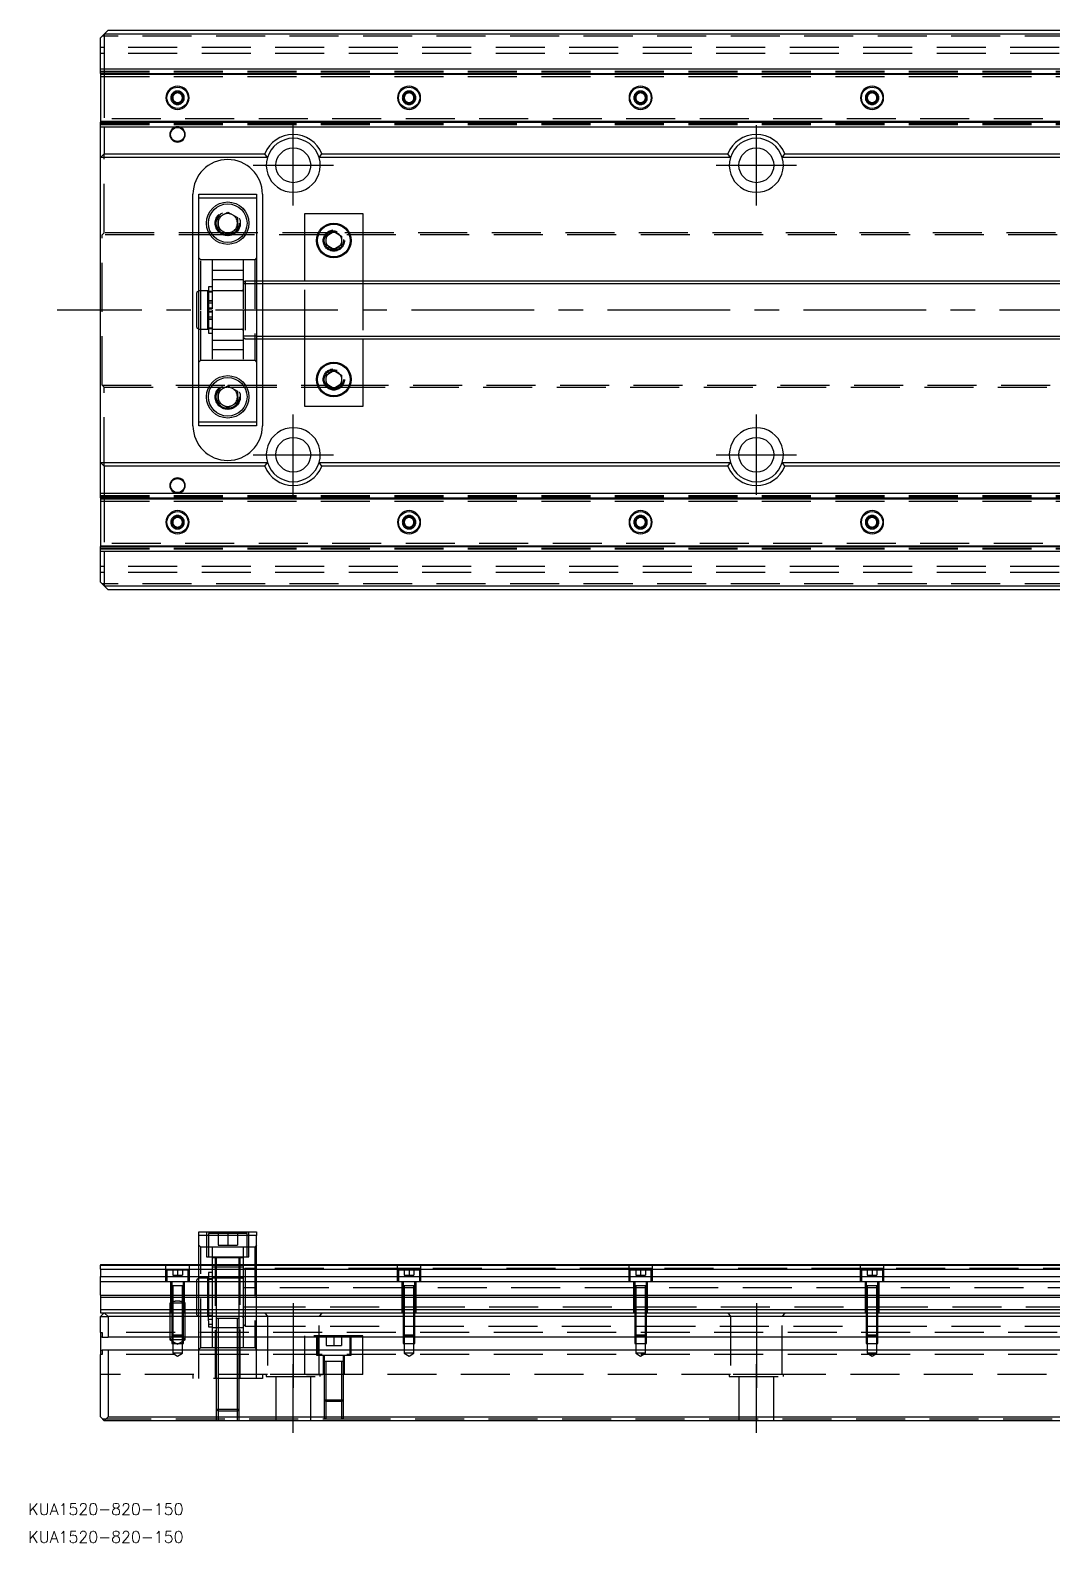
# Model space of a CAD drawing. Extents: x -18 to 1046, y -319 to 82.
# Drawn here: x -18.2 to 246.6, y -319.5 to 72.5 of the extents above; entities that cross this region are included whole.
import ezdxf

# ---------------------------------------------------------------- set-up
doc = ezdxf.new("R2010")
doc.units = 0
doc.linetypes.add('CENTER', pattern=[50.8, 31.75, -6.35, 6.35, -6.35])
doc.linetypes.add('DASHED', pattern=[19.05, 12.7, -6.35])
doc.layers.get('0').update_dxf_attribs({"linetype": 'CONTINUOUS'})
doc.layers.add('CENTER', color=1, linetype='CENTER')
doc.styles.get("Standard").update_dxf_attribs({"font": 'txt.shx', "height": 3, "bigfont": 'bigfont.shx'})

# ---------------------------------------------------------------- blocks, each defined once
blk = doc.blocks.new('*U2')
at = {"color": 7, "linetype": 'CONTINUOUS'}
blk.add_text('KUA1520-820-150', height=3, dxfattribs=at).set_placement((-18.69, -319.48))
blk = doc.blocks.new('*U3')
at = {"color": 7, "linetype": 'CONTINUOUS'}
blk.add_text('KUA1520-820-150', height=3, dxfattribs=at).set_placement((-18.69, -312.27))

msp = doc.modelspace()

# ---------------------------------------------------------------- linework, layer by layer
at = {"color": 7, "linetype": 'CONTINUOUS'}
for p, q in [((1, 71.5), (0, 70.5)), ((2, 72.5), (1, 71.5)), ((1, 71.5), (1, 62.5)), ((335, 71.5), (1, 71.5)), ((2, 72.5), (335, 72.5)), ((0, 62.5), (0, 70.5)), ((0, 61.32), (0, 62.5)), ((0, 62.5), (335, 62.5)), ((0, 61.32), (0, 61.1)), ((0, 61.32), (335, 61.32)), ((0, 61.1), (0, 48.9)), ((0, 61.1), (335, 61.1)), ((18.75, 55.72), (20, 56.44)), ((18.75, 54.28), (18.75, 55.72)), ((20, 56.44), (21.25, 55.72)), ((21.25, 55.72), (21.25, 54.28)), ((78.75, 55.72), (80, 56.44)), ((78.75, 54.28), (78.75, 55.72)), ((80, 56.44), (81.25, 55.72)), ((81.25, 55.72), (81.25, 54.28)), ((138.75, 55.72), (140, 56.44)), ((138.75, 54.28), (138.75, 55.72)), ((140, 56.44), (141.25, 55.72)), ((141.25, 55.72), (141.25, 54.28)), ((198.75, 55.72), (200, 56.44)), ((198.75, 54.28), (198.75, 55.72)), ((200, 56.44), (201.25, 55.72)), ((201.25, 55.72), (201.25, 54.28)), ((20, 53.56), (18.75, 54.28)), ((21.25, 54.28), (20, 53.56)), ((80, 53.56), (78.75, 54.28)), ((81.25, 54.28), (80, 53.56)), ((140, 53.56), (138.75, 54.28)), ((141.25, 54.28), (140, 53.56)), ((200, 53.56), (198.75, 54.28)), ((201.25, 54.28), (200, 53.56)), ((0, 48.9), (0, 48.68)), ((0, 48.9), (335, 48.9)), ((0, 47.5), (0, 48.68)), ((0, 48.68), (335, 48.68)), ((0, 39.5), (0, 47.5)), ((0, 47.5), (335, 47.5)), ((1, 47.5), (1, 40.5)), ((0, 39.5), (1, 40.5)), ((0, -39.5), (0, 39.5)), ((43.29, 39.5), (0, 39.5)), ((1, 40.5), (42.58, 40.5)), ((43.29, 39.5), (42.58, 40.5)), ((56.71, 39.5), (57.42, 40.5)), ((163.29, 39.5), (56.71, 39.5)), ((57.42, 40.5), (162.58, 40.5)), ((163.29, 39.5), (162.58, 40.5)), ((176.71, 39.5), (177.42, 40.5)), ((283.29, 39.5), (176.71, 39.5)), ((177.42, 40.5), (282.58, 40.5)), ((24, -30), (24, 30)), ((25.5, 29), (25.5, 30)), ((25.5, 30), (40.5, 30)), ((25.5, -29), (25.5, 29)), ((40.5, 29), (25.5, 29)), ((40.5, 30), (40.5, 29)), ((40.5, 29), (40.5, -29)), ((42, 30), (42, 7.5)), ((30.5, 23.94), (33, 25.39)), ((30.5, 21.06), (30.5, 23.94)), ((33, 25.39), (35.5, 23.94)), ((35.5, 23.94), (35.5, 21.06)), ((53, 25), (68, 25)), ((53, 7.5), (53, 25)), ((68, 25), (68, 7.5)), ((33, 19.61), (30.5, 21.06)), ((35.5, 21.06), (33, 19.61)), ((58.5, 19.15), (60.5, 20.31)), ((60.5, 20.31), (62.5, 19.15)), ((58.5, 16.85), (58.5, 19.15)), ((60.5, 15.69), (58.5, 16.85)), ((62.5, 16.85), (60.5, 15.69)), ((62.5, 19.15), (62.5, 16.85)), ((25.5, 5), (25, 4.5)), ((25, -4.5), (25, 4.5)), ((335, 7.5), (40.5, 7.5)), ((25, -4.5), (25.5, -5)), ((40.5, -7.5), (335, -7.5)), ((42, -7.5), (42, -30)), ((53, -25), (53, -7.5)), ((68, -7.5), (68, -25)), ((58.5, -16.85), (60.5, -15.69)), ((58.5, -19.15), (58.5, -16.85)), ((60.5, -20.31), (58.5, -19.15)), ((60.5, -15.69), (62.5, -16.85)), ((62.5, -19.15), (60.5, -20.31)), ((62.5, -16.85), (62.5, -19.15)), ((30.5, -21.06), (33, -19.61)), ((30.5, -23.94), (30.5, -21.06)), ((33, -19.61), (35.5, -21.06)), ((35.5, -21.06), (35.5, -23.94)), ((33, -25.39), (30.5, -23.94)), ((35.5, -23.94), (33, -25.39)), ((68, -25), (53, -25)), ((25.5, -30), (25.5, -29)), ((25.5, -29), (40.5, -29)), ((40.5, -30), (25.5, -30)), ((40.5, -29), (40.5, -30)), ((0, -47.5), (0, -39.5)), ((0, -39.5), (43.29, -39.5)), ((1, -40.5), (0, -39.5)), ((42.58, -40.5), (1, -40.5)), ((1, -40.5), (1, -47.5)), ((42.58, -40.5), (43.29, -39.5)), ((56.71, -39.5), (163.29, -39.5)), ((57.42, -40.5), (56.71, -39.5)), ((162.58, -40.5), (57.42, -40.5)), ((162.58, -40.5), (163.29, -39.5)), ((176.71, -39.5), (283.29, -39.5)), ((177.42, -40.5), (176.71, -39.5)), ((282.58, -40.5), (177.42, -40.5)), ((0, -48.68), (0, -47.5)), ((0, -47.5), (335, -47.5)), ((0, -48.68), (0, -48.9)), ((0, -48.68), (335, -48.68)), ((0, -48.9), (0, -61.1)), ((0, -48.9), (335, -48.9)), ((18.75, -54.28), (20, -53.56)), ((18.75, -55.72), (18.75, -54.28)), ((20, -53.56), (21.25, -54.28)), ((21.25, -54.28), (21.25, -55.72)), ((78.75, -54.28), (80, -53.56)), ((78.75, -55.72), (78.75, -54.28)), ((80, -53.56), (81.25, -54.28)), ((81.25, -54.28), (81.25, -55.72)), ((138.75, -54.28), (140, -53.56)), ((138.75, -55.72), (138.75, -54.28)), ((140, -53.56), (141.25, -54.28)), ((141.25, -54.28), (141.25, -55.72)), ((198.75, -54.28), (200, -53.56)), ((198.75, -55.72), (198.75, -54.28)), ((200, -53.56), (201.25, -54.28)), ((201.25, -54.28), (201.25, -55.72)), ((20, -56.44), (18.75, -55.72)), ((21.25, -55.72), (20, -56.44)), ((80, -56.44), (78.75, -55.72)), ((81.25, -55.72), (80, -56.44)), ((140, -56.44), (138.75, -55.72)), ((141.25, -55.72), (140, -56.44)), ((200, -56.44), (198.75, -55.72)), ((201.25, -55.72), (200, -56.44)), ((0, -61.1), (0, -61.32)), ((0, -61.1), (335, -61.1)), ((0, -62.5), (0, -61.32)), ((0, -61.32), (335, -61.32)), ((0, -70.5), (0, -62.5)), ((0, -62.5), (335, -62.5)), ((1, -62.5), (1, -71.5)), ((0, -70.5), (1, -71.5)), ((1, -71.5), (335, -71.5)), ((1, -71.5), (2, -72.5)), ((335, -72.5), (2, -72.5)), ((25.5, -238.87), (40.5, -238.87)), ((25.5, -239.87), (25.5, -238.87)), ((40.5, -238.87), (40.5, -239.87)), ((25.5, -247.37), (25.5, -239.87)), ((40.5, -239.87), (25.5, -239.87)), ((40.5, -247.37), (40.5, -239.87)), ((0, -247.37), (0, -247.5)), ((0, -247.37), (339.5, -247.37)), ((0, -248.58), (0, -247.5)), ((0, -247.5), (339.5, -247.5)), ((0, -248.58), (339.5, -248.58)), ((0, -248.58), (0, -250.45)), ((0, -251.8), (0, -250.45)), ((0, -250.45), (339.5, -250.45)), ((0, -255.28), (0, -251.8)), ((0, -251.8), (339.5, -251.8)), ((20, -252.87), (18.5, -252.87)), ((21.5, -252.87), (18.5, -252.87)), ((21.5, -252.87), (20, -252.87)), ((80, -252.87), (78.5, -252.87)), ((140, -252.87), (138.5, -252.87)), ((200, -252.87), (198.5, -252.87)), ((0, -255.28), (339.5, -255.28)), ((0, -255.28), (0, -255.87)), ((0, -255.87), (0, -259.07)), ((0, -255.87), (339.5, -255.87)), ((0, -259.07), (820, -259.07)), ((0, -259.07), (0, -259.87)), ((0, -260.87), (1, -259.87)), ((0, -259.87), (1, -259.87)), ((0, -265.02), (0, -260.87)), ((1, -259.87), (819, -259.87)), ((1, -259.87), (2, -260.87)), ((2, -260.87), (2, -266.17)), ((818, -260.87), (2, -260.87)), ((36, -261.37), (30, -261.37)), ((0, -265.02), (0, -266.17)), ((0, -265.02), (0.5, -265.02)), ((0, -266.17), (0, -269.57)), ((0.5, -266.17), (0, -266.17)), ((0.5, -265.02), (0.5, -266.17)), ((0.5, -266.17), (2, -266.17)), ((818, -266.17), (2, -266.17)), ((0, -269.57), (0, -270.72)), ((0, -269.57), (0.5, -269.57)), ((2, -269.57), (0.5, -269.57)), ((0.5, -269.57), (0.5, -270.72)), ((818, -269.57), (2, -269.57)), ((2, -269.57), (2, -286.87)), ((0.5, -270.72), (0, -270.72)), ((0, -286.87), (0, -270.72)), ((1, -287.87), (0, -286.87)), ((2, -286.87), (1, -287.87)), ((819, -287.87), (1, -287.87)), ((2, -286.87), (818, -286.87))]:
    msp.add_line(p, q, dxfattribs=at)
at = {"color": 3, "linetype": 'DASHED'}
for p, q in [((347.5, 71), (0.5, 71)), ((820, 68), (0, 68)), ((820, 66.5), (0, 66.5)), ((0, 61.91), (335, 61.91)), ((0, 61.7), (820, 61.7)), ((0, 61.26), (339.5, 61.26)), ((0, 60.5), (339.5, 60.5)), ((1, 62.5), (1, 47.5)), ((21.48, 55.26), (21.5, 55)), ((78.5, 55), (78.52, 55.22)), ((138.5, 55), (138.52, 55.22)), ((198.5, 55), (198.52, 55.22)), ((339.5, 49.5), (0, 49.5)), ((0, 48.74), (339.5, 48.74)), ((0, 48.3), (820, 48.3)), ((0, 48.09), (335, 48.09)), ((1, 20), (1, 40.5)), ((1, 20), (0.5, 19.5)), ((33, 20), (1, 20)), ((30, 22.5), (30.02, 22.85)), ((59.86, 20), (33, 20)), ((819, 20), (61.14, 20)), ((0.5, -19.5), (0.5, 19.5)), ((33, 19.5), (0.5, 19.5)), ((59.03, 19.5), (33, 19.5)), ((819.5, 19.5), (61.97, 19.5)), ((62.98, 18.29), (63, 18)), ((26, 13), (25.5, 13.5)), ((29, 13), (26, 13)), ((26, 0), (26, 13)), ((37, 13), (29, 13)), ((29, 13), (29, 0)), ((40, 13), (37, 13)), ((37, 13), (37, 0)), ((40.5, 13.5), (40, 13)), ((40, 13), (40, -13)), ((37, 10.2), (29, 10.2)), ((27.85, 5), (25.5, 5)), ((27.85, -5), (27.85, 5)), ((28, 4.8), (27.85, 4.8)), ((29, 6), (28, 6)), ((28, 6), (28, -6)), ((29, 4.8), (28, 4.8)), ((29, 4.65), (28, 4.65)), ((37, 7.8), (29, 7.8)), ((36.7, 5), (29, 5)), ((37, 5), (36.7, 5)), ((37.5, 7.5), (37, 7)), ((40.5, 6.75), (37, 6.75)), ((40.5, 7.5), (37.5, 7.5)), ((37.5, 7.5), (37.5, -7.5)), ((42, 7.5), (42, 2.5)), ((53, -7.5), (53, 7.5)), ((68, 7.5), (68, -7.5)), ((26, -13), (26, 0)), ((29, 2.4), (28, 2.4)), ((28, 2.34), (29, 2.34)), ((29, 1.8), (28, 1.8)), ((28, 0.6), (29, 0.6)), ((28, 0.3), (29, 0.3)), ((29, 0), (29, -13)), ((37, 0), (37, -13)), ((42, 2.5), (42, -2.5)), ((28, -0.3), (29, -0.3)), ((29, -0.6), (28, -0.6)), ((28, -1.8), (29, -1.8)), ((29, -2.34), (28, -2.34)), ((28, -2.4), (29, -2.4)), ((42, -2.5), (42, -7.5)), ((25.5, -5), (27.85, -5)), ((27.85, -4.8), (28, -4.8)), ((28, -4.65), (29, -4.65)), ((28, -4.8), (29, -4.8)), ((28, -6), (29, -6)), ((29, -5), (36.7, -5)), ((29, -7.8), (37, -7.8)), ((36.7, -5), (37, -5)), ((40.5, -6.75), (37, -6.75)), ((37, -7), (37.5, -7.5)), ((37.5, -7.5), (40.5, -7.5)), ((29, -10.2), (37, -10.2)), ((25.5, -13.5), (26, -13)), ((26, -13), (29, -13)), ((29, -13), (37, -13)), ((37, -13), (40, -13)), ((40, -13), (40.5, -13.5)), ((0.5, -19.5), (1, -20)), ((0.5, -19.5), (33, -19.5)), ((33, -19.5), (59.03, -19.5)), ((58, -18), (58.02, -17.7)), ((61.97, -19.5), (819.5, -19.5)), ((1, -40.5), (1, -20)), ((1, -20), (33, -20)), ((30, -22.5), (30.02, -22.15)), ((33, -20), (59.86, -20)), ((61.14, -20), (819, -20)), ((0, -48.09), (335, -48.09)), ((0, -48.3), (820, -48.3)), ((0, -48.74), (339.5, -48.74)), ((0, -49.5), (339.5, -49.5)), ((1, -47.5), (1, -62.5)), ((21.48, -54.74), (21.5, -55)), ((78.5, -55), (78.52, -54.75)), ((138.5, -55), (138.52, -54.75)), ((198.5, -55), (198.52, -54.75)), ((339.5, -60.5), (0, -60.5)), ((0, -61.26), (339.5, -61.26)), ((0, -61.7), (820, -61.7)), ((0, -61.91), (335, -61.91)), ((820, -66.5), (0, -66.5)), ((820, -68), (0, -68)), ((347.5, -71), (0.5, -71)), ((27.5, -238.87), (27.5, -245.37)), ((38.5, -245.37), (38.5, -238.87)), ((26, -242.87), (25.5, -242.37)), ((29, -242.87), (26, -242.87)), ((26, -268.87), (26, -242.87)), ((28, -239.37), (28, -245.37)), ((38, -239.37), (28, -239.37)), ((37, -242.87), (29, -242.87)), ((29, -242.87), (29, -245.37)), ((30.5, -239.37), (30.5, -242.37)), ((30.5, -242.37), (33, -242.37)), ((33, -239.37), (33, -242.37)), ((33, -242.37), (35.5, -242.37)), ((35.5, -239.37), (35.5, -242.37)), ((40, -242.87), (37, -242.87)), ((37, -242.87), (37, -245.37)), ((38, -245.37), (38, -239.37)), ((40.5, -242.37), (40, -242.87)), ((40, -242.87), (40, -268.87)), ((27.5, -245.37), (38.5, -245.37)), ((29, -245.37), (29, -247.37)), ((37, -245.67), (29, -245.67)), ((29.75, -245.37), (29.75, -276.87)), ((30, -245.37), (30, -247.37)), ((36, -247.37), (36, -245.37)), ((36.25, -276.87), (36.25, -245.37)), ((37, -245.37), (37, -247.37)), ((17, -251.87), (17, -247.37)), ((17.25, -248.87), (17.25, -251.87)), ((22.75, -248.87), (17.25, -248.87)), ((18.75, -248.87), (18.75, -250.17)), ((18.75, -250.17), (20, -250.17)), ((20, -248.87), (20, -250.17)), ((20, -250.17), (21.25, -250.17)), ((21.25, -248.87), (21.25, -250.17)), ((22.75, -251.87), (22.75, -248.87)), ((23, -247.37), (23, -251.87)), ((25.5, -259.87), (25.5, -247.37)), ((29, -249.42), (28, -249.42)), ((28, -249.42), (28, -259.87)), ((29, -247.37), (29, -259.87)), ((30, -248.07), (29, -248.07)), ((30, -247.37), (30, -259.87)), ((36, -248.07), (30, -248.07)), ((36, -259.87), (36, -247.37)), ((37, -248.07), (36, -248.07)), ((37, -247.37), (37, -259.87)), ((37.5, -248.37), (37, -248.87)), ((40.5, -248.37), (37.5, -248.37)), ((37.5, -248.37), (37.5, -259.87)), ((40.5, -259.87), (40.5, -247.37)), ((77, -248.37), (40.5, -248.37)), ((77, -251.87), (77, -247.37)), ((83, -248.37), (77, -248.37)), ((77.25, -248.87), (77.25, -251.87)), ((82.75, -248.87), (77.25, -248.87)), ((78.75, -248.87), (78.75, -250.17)), ((78.75, -250.17), (80, -250.17)), ((80, -248.87), (80, -250.17)), ((80, -250.17), (81.25, -250.17)), ((81.25, -248.87), (81.25, -250.17)), ((82.75, -251.87), (82.75, -248.87)), ((83, -247.37), (83, -251.87)), ((137, -248.37), (83, -248.37)), ((137, -251.87), (137, -247.37)), ((143, -248.37), (137, -248.37)), ((137.25, -248.87), (137.25, -251.87)), ((142.75, -248.87), (137.25, -248.87)), ((138.75, -248.87), (138.75, -250.17)), ((138.75, -250.17), (140, -250.17)), ((140, -248.87), (140, -250.17)), ((140, -250.17), (141.25, -250.17)), ((141.25, -248.87), (141.25, -250.17)), ((142.75, -251.87), (142.75, -248.87)), ((143, -247.37), (143, -251.87)), ((197, -248.37), (143, -248.37)), ((197, -251.87), (197, -247.37)), ((203, -248.37), (197, -248.37)), ((197.25, -248.87), (197.25, -251.87)), ((202.75, -248.87), (197.25, -248.87)), ((198.75, -248.87), (198.75, -250.17)), ((198.75, -250.17), (200, -250.17)), ((200, -248.87), (200, -250.17)), ((200, -250.17), (201.25, -250.17)), ((201.25, -248.87), (201.25, -250.17)), ((202.75, -251.87), (202.75, -248.87)), ((203, -247.37), (203, -251.87)), ((257, -248.37), (203, -248.37)), ((23, -251.87), (17, -251.87)), ((18.25, -259.87), (18.25, -251.87)), ((18.5, -251.87), (18.5, -252.87)), ((18.5, -252.86), (18.5, -252.87)), ((18.5, -252.87), (18.5, -252.87)), ((18.5, -252.87), (18.5, -259.87)), ((18.75, -252.87), (18.75, -259.87)), ((21.25, -259.87), (21.25, -252.87)), ((21.5, -252.87), (21.5, -251.87)), ((21.5, -252.87), (21.5, -252.86)), ((21.5, -252.87), (21.5, -252.87)), ((21.5, -259.87), (21.5, -252.87)), ((21.75, -251.87), (21.75, -259.87)), ((25.5, -250.87), (25, -251.37)), ((25, -259.87), (25, -251.37)), ((27.85, -250.87), (25.5, -250.87)), ((27.85, -259.87), (27.85, -250.87)), ((28, -251.07), (27.85, -251.07)), ((29, -251.07), (28, -251.07)), ((29, -251.22), (28, -251.22)), ((30, -250.87), (29, -250.87)), ((36, -250.87), (30, -250.87)), ((36.7, -250.87), (36, -250.87)), ((37, -250.87), (36.7, -250.87)), ((40.5, -253.37), (37, -253.37)), ((78.25, -253.37), (40.5, -253.37)), ((83, -251.87), (77, -251.87)), ((78.25, -259.87), (78.25, -251.87)), ((78.5, -253.37), (78.25, -253.37)), ((78.5, -251.87), (78.5, -252.87)), ((78.5, -252.86), (78.5, -252.87)), ((81.5, -252.87), (78.5, -252.87)), ((78.5, -252.87), (78.5, -259.87)), ((78.5, -252.87), (78.5, -252.87)), ((81.5, -252.87), (78.5, -252.87)), ((78.75, -253.37), (78.5, -253.37)), ((78.75, -252.87), (78.75, -259.87)), ((81.25, -253.37), (78.75, -253.37)), ((81.5, -252.87), (80, -252.87)), ((81.25, -259.87), (81.25, -252.87)), ((81.5, -253.37), (81.25, -253.37)), ((81.5, -252.87), (81.5, -251.87)), ((81.5, -252.87), (81.5, -252.86)), ((81.5, -259.87), (81.5, -252.87)), ((81.5, -252.87), (81.5, -252.87)), ((81.75, -253.37), (81.5, -253.37)), ((81.75, -251.87), (81.75, -259.87)), ((138.25, -253.37), (81.75, -253.37)), ((143, -251.87), (137, -251.87)), ((138.25, -259.87), (138.25, -251.87)), ((138.5, -253.37), (138.25, -253.37)), ((138.5, -251.87), (138.5, -252.87)), ((138.5, -252.86), (138.5, -252.87)), ((141.5, -252.87), (138.5, -252.87)), ((138.5, -252.87), (138.5, -252.87)), ((138.5, -252.87), (138.5, -259.87)), ((138.75, -253.37), (138.5, -253.37)), ((138.75, -252.87), (138.75, -259.87)), ((141.25, -253.37), (138.75, -253.37)), ((141.5, -252.87), (140, -252.87)), ((141.25, -259.87), (141.25, -252.87)), ((141.5, -253.37), (141.25, -253.37)), ((141.5, -252.87), (141.5, -251.87)), ((141.5, -252.87), (141.5, -252.86)), ((141.5, -252.87), (141.5, -252.87)), ((141.5, -259.87), (141.5, -252.87)), ((141.75, -253.37), (141.5, -253.37)), ((141.75, -251.87), (141.75, -259.87)), ((198.25, -253.37), (141.75, -253.37)), ((203, -251.87), (197, -251.87)), ((198.25, -259.87), (198.25, -251.87)), ((198.5, -253.37), (198.25, -253.37)), ((198.5, -251.87), (198.5, -252.87)), ((198.5, -252.86), (198.5, -252.87)), ((201.5, -252.87), (198.5, -252.87)), ((198.5, -252.87), (198.5, -252.87)), ((198.5, -252.87), (198.5, -259.87)), ((198.75, -253.37), (198.5, -253.37)), ((198.75, -252.87), (198.75, -259.87)), ((201.25, -253.37), (198.75, -253.37)), ((201.5, -252.87), (200, -252.87)), ((201.25, -259.87), (201.25, -252.87)), ((201.5, -253.37), (201.25, -253.37)), ((201.5, -252.87), (201.5, -251.87)), ((201.5, -252.87), (201.5, -252.86)), ((201.5, -252.87), (201.5, -252.87)), ((201.5, -259.87), (201.5, -252.87)), ((201.75, -253.37), (201.5, -253.37)), ((201.75, -251.87), (201.75, -259.87)), ((258.25, -253.37), (201.75, -253.37)), ((0, -255.87), (339.5, -255.87)), ((18, -257.37), (18, -259.87)), ((18.25, -257.37), (18, -257.37)), ((18.5, -257.37), (18.25, -257.37)), ((18.75, -257.37), (18.5, -257.37)), ((21.25, -257.37), (18.75, -257.37)), ((20.06, -256.87), (19.94, -256.87)), ((21.5, -257.37), (21.25, -257.37)), ((21.75, -257.37), (21.5, -257.37)), ((22, -257.37), (21.75, -257.37)), ((22, -259.87), (22, -257.37)), ((37, -258.37), (40.5, -258.37)), ((40.5, -258.37), (78.25, -258.37)), ((78.25, -258.37), (78.5, -258.37)), ((78.5, -258.37), (78.75, -258.37)), ((78.75, -258.37), (81.25, -258.37)), ((81.25, -258.37), (81.5, -258.37)), ((81.5, -258.37), (81.75, -258.37)), ((81.75, -258.37), (138.25, -258.37)), ((138.25, -258.37), (138.5, -258.37)), ((138.5, -258.37), (138.75, -258.37)), ((138.75, -258.37), (141.25, -258.37)), ((141.25, -258.37), (141.5, -258.37)), ((141.5, -258.37), (141.75, -258.37)), ((141.75, -258.37), (198.25, -258.37)), ((198.25, -258.37), (198.5, -258.37)), ((198.5, -258.37), (198.75, -258.37)), ((198.75, -258.37), (201.25, -258.37)), ((201.25, -258.37), (201.5, -258.37)), ((201.5, -258.37), (201.75, -258.37)), ((201.75, -258.37), (258.25, -258.37)), ((0, -260.87), (2, -260.87)), ((18, -259.87), (18, -266.17)), ((18.5, -259.87), (18.5, -265.62)), ((18.5, -259.87), (18.5, -265.62)), ((18.75, -259.87), (18.75, -265.87)), ((21.25, -265.87), (21.25, -259.87)), ((21.5, -265.62), (21.5, -259.87)), ((21.5, -265.62), (21.5, -259.87)), ((22, -266.17), (22, -259.87)), ((25, -260.37), (25, -259.87)), ((25, -260.37), (25.5, -260.87)), ((25.5, -266.17), (25.5, -259.87)), ((27.85, -260.87), (27.85, -259.87)), ((27.85, -260.67), (28, -260.67)), ((28, -259.87), (28, -260.64)), ((28, -260.51), (29, -260.51)), ((28, -260.51), (29, -260.51)), ((28, -261.95), (28, -260.64)), ((28, -260.67), (29, -260.67)), ((29, -261.6), (28, -261.6)), ((28, -261.95), (28, -263.38)), ((29, -259.87), (29, -266.17)), ((30, -259.87), (30, -261.37)), ((30, -261.36), (30, -261.37)), ((30, -261.37), (30, -266.17)), ((30, -261.37), (30, -261.37)), ((30.5, -261.37), (30.5, -266.17)), ((35.5, -266.17), (35.5, -261.37)), ((36, -261.37), (36, -259.87)), ((36, -261.37), (36, -261.36)), ((36, -266.17), (36, -261.37)), ((36, -261.37), (36, -261.37)), ((37, -259.87), (37, -266.17)), ((37.5, -259.87), (37.5, -263.37)), ((40.5, -266.17), (40.5, -259.87)), ((42.58, -259.87), (43.29, -260.87)), ((43.29, -260.87), (43.29, -275.87)), ((57.42, -259.87), (56.71, -260.87)), ((56.71, -275.87), (56.71, -260.87)), ((78.5, -259.87), (78.5, -265.62)), ((78.5, -259.87), (78.5, -265.62)), ((78.75, -259.87), (78.75, -265.87)), ((81.25, -265.87), (81.25, -259.87)), ((81.5, -265.62), (81.5, -259.87)), ((81.5, -265.62), (81.5, -259.87)), ((138.5, -259.87), (138.5, -265.62)), ((138.5, -259.87), (138.5, -265.62)), ((138.75, -259.87), (138.75, -265.87)), ((141.25, -265.87), (141.25, -259.87)), ((141.5, -265.62), (141.5, -259.87)), ((141.5, -265.62), (141.5, -259.87)), ((162.58, -259.87), (163.29, -260.87)), ((163.29, -260.87), (163.29, -275.87)), ((177.42, -259.87), (176.71, -260.87)), ((176.71, -275.87), (176.71, -260.87)), ((198.5, -259.87), (198.5, -265.62)), ((198.5, -259.87), (198.5, -265.62)), ((198.75, -259.87), (198.75, -265.87)), ((201.25, -265.87), (201.25, -259.87)), ((201.5, -265.62), (201.5, -259.87)), ((201.5, -265.62), (201.5, -259.87)), ((819.5, -265.02), (0.5, -265.02)), ((18, -266.17), (18, -266.24)), ((18, -266.24), (18, -266.87)), ((18, -266.24), (18.17, -266.87)), ((18.5, -266.24), (18, -266.24)), ((18.5, -265.62), (18.75, -265.87)), ((18.5, -265.62), (18.5, -266.17)), ((18.5, -265.62), (21.5, -265.62)), ((18.5, -266.17), (18.5, -267.87)), ((21.5, -266.24), (18.5, -266.24)), ((18.75, -265.87), (18.75, -267.87)), ((21.25, -265.87), (18.75, -265.87)), ((21.25, -265.87), (21.5, -265.62)), ((21.25, -267.87), (21.25, -265.87)), ((21.5, -266.17), (21.5, -265.62)), ((21.5, -267.87), (21.5, -266.17)), ((22, -266.24), (21.5, -266.24)), ((21.83, -266.87), (22, -266.24)), ((22, -266.24), (22, -266.17)), ((22, -266.87), (22, -266.24)), ((25.5, -269.57), (25.5, -266.17)), ((28, -262.8), (29, -262.8)), ((28, -263.38), (28, -263.51)), ((28, -263.51), (29, -263.51)), ((29, -263.67), (30, -263.67)), ((29, -266.07), (37, -266.07)), ((29, -266.17), (29, -268.87)), ((30, -263.67), (30.5, -263.67)), ((30, -266.17), (30, -269.57)), ((30.5, -263.67), (35.5, -263.67)), ((30.5, -266.17), (30.5, -269.57)), ((35.5, -263.67), (36, -263.67)), ((35.5, -269.57), (35.5, -266.17)), ((36, -263.67), (37, -263.67)), ((36, -269.57), (36, -266.17)), ((37, -262.87), (37.5, -263.37)), ((37, -266.17), (37, -268.87)), ((37.5, -263.37), (40.5, -263.37)), ((40.5, -263.37), (78.5, -263.37)), ((40.5, -269.57), (40.5, -266.17)), ((53, -266.17), (53, -265.87)), ((68, -265.87), (53, -265.87)), ((53, -269.57), (53, -266.17)), ((56, -265.87), (56, -270.87)), ((56.25, -265.87), (56.25, -266.17)), ((56.25, -266.17), (56.25, -269.57)), ((58.5, -265.87), (58.5, -268.37)), ((60.5, -265.87), (60.5, -268.37)), ((62.5, -265.87), (62.5, -268.37)), ((64.75, -266.17), (64.75, -265.87)), ((64.75, -269.57), (64.75, -266.17)), ((65, -270.87), (65, -265.87)), ((68, -266.17), (68, -265.87)), ((68, -269.57), (68, -266.17)), ((78.5, -263.37), (78.75, -263.37)), ((78.5, -265.62), (78.75, -265.87)), ((78.5, -265.62), (78.5, -266.17)), ((78.5, -265.62), (81.5, -265.62)), ((78.5, -266.17), (78.5, -267.87)), ((78.75, -263.37), (81.25, -263.37)), ((78.75, -265.87), (78.75, -267.87)), ((81.25, -265.87), (78.75, -265.87)), ((81.25, -263.37), (81.5, -263.37)), ((81.25, -265.87), (81.5, -265.62)), ((81.25, -267.87), (81.25, -265.87)), ((81.5, -263.37), (138.5, -263.37)), ((81.5, -266.17), (81.5, -265.62)), ((81.5, -267.87), (81.5, -266.17)), ((138.5, -263.37), (138.75, -263.37)), ((138.5, -265.62), (138.75, -265.87)), ((138.5, -265.62), (138.5, -266.17)), ((138.5, -265.62), (141.5, -265.62)), ((138.5, -266.17), (138.5, -267.87)), ((138.75, -263.37), (141.25, -263.37)), ((138.75, -265.87), (138.75, -267.87)), ((141.25, -265.87), (138.75, -265.87)), ((141.25, -263.37), (141.5, -263.37)), ((141.25, -265.87), (141.5, -265.62)), ((141.25, -267.87), (141.25, -265.87)), ((141.5, -263.37), (198.5, -263.37)), ((141.5, -266.17), (141.5, -265.62)), ((141.5, -267.87), (141.5, -266.17)), ((198.5, -263.37), (198.75, -263.37)), ((198.5, -265.62), (198.75, -265.87)), ((198.5, -265.62), (198.5, -266.17)), ((198.5, -265.62), (201.5, -265.62)), ((198.5, -266.17), (198.5, -267.87)), ((198.75, -263.37), (201.25, -263.37)), ((198.75, -265.87), (198.75, -267.87)), ((201.25, -265.87), (198.75, -265.87)), ((201.25, -263.37), (201.5, -263.37)), ((201.25, -265.87), (201.5, -265.62)), ((201.25, -267.87), (201.25, -265.87)), ((201.5, -263.37), (258.5, -263.37)), ((201.5, -266.17), (201.5, -265.62)), ((201.5, -267.87), (201.5, -266.17)), ((18, -266.87), (20, -268.02)), ((22, -266.87), (18, -266.87)), ((18.5, -267.87), (21.5, -267.87)), ((18.75, -267.87), (18.75, -270.37)), ((18.75, -270.37), (20, -271.09)), ((21.25, -270.37), (18.75, -270.37)), ((20, -268.02), (22, -266.87)), ((20, -271.09), (21.25, -270.37)), ((21.25, -270.37), (21.25, -267.87)), ((25.5, -269.37), (26, -268.87)), ((25.5, -276.87), (25.5, -269.57)), ((26, -268.87), (29, -268.87)), ((29, -268.87), (30, -268.87)), ((30, -268.87), (30.5, -268.87)), ((30, -269.57), (30, -276.87)), ((30.5, -268.87), (35.5, -268.87)), ((30.5, -269.57), (30.5, -276.87)), ((35.5, -268.87), (36, -268.87)), ((35.5, -276.87), (35.5, -269.57)), ((36, -268.87), (37, -268.87)), ((36, -276.87), (36, -269.57)), ((37, -268.87), (40, -268.87)), ((40, -268.87), (40.5, -269.37)), ((40.5, -276.87), (40.5, -269.57)), ((53, -275.87), (53, -269.57)), ((56.25, -269.57), (56.25, -270.87)), ((58.5, -268.37), (60.5, -268.37)), ((60.5, -268.37), (62.5, -268.37)), ((64.75, -270.87), (64.75, -269.57)), ((68, -275.87), (68, -269.57)), ((78.5, -267.87), (81.5, -267.87)), ((78.75, -267.87), (78.75, -270.37)), ((78.75, -270.37), (80, -271.09)), ((81.25, -270.37), (78.75, -270.37)), ((80, -271.09), (81.25, -270.37)), ((81.25, -270.37), (81.25, -267.87)), ((138.5, -267.87), (141.5, -267.87)), ((138.75, -267.87), (138.75, -270.37)), ((138.75, -270.37), (140, -271.09)), ((141.25, -270.37), (138.75, -270.37)), ((140, -271.09), (141.25, -270.37)), ((141.25, -270.37), (141.25, -267.87)), ((198.5, -267.87), (201.5, -267.87)), ((198.75, -267.87), (198.75, -270.37)), ((198.75, -270.37), (200, -271.09)), ((201.25, -270.37), (198.75, -270.37)), ((200, -271.09), (201.25, -270.37)), ((201.25, -270.37), (201.25, -267.87)), ((819.5, -270.72), (0.5, -270.72)), ((56, -270.87), (65, -270.87)), ((57.75, -270.87), (57.75, -275.87)), ((58, -270.87), (58, -272.47)), ((58, -272.46), (58, -272.47)), ((63, -272.47), (58, -272.47)), ((58, -272.47), (58, -272.47)), ((58, -272.47), (58, -275.87)), ((58.4, -272.47), (58.4, -275.87)), ((62.6, -275.87), (62.6, -272.47)), ((63, -272.47), (63, -270.87)), ((63, -272.47), (63, -272.46)), ((63, -272.47), (63, -272.47)), ((63, -275.87), (63, -272.47)), ((63.25, -275.87), (63.25, -270.87)), ((43.29, -275.87), (0, -275.87)), ((24, -275.87), (24, -276.87)), ((42, -276.87), (24, -276.87)), ((30, -276.87), (30, -284.87)), ((30, -276.87), (30, -284.87)), ((30.5, -276.87), (30.5, -285.37)), ((35.5, -285.37), (35.5, -276.87)), ((36, -284.87), (36, -276.87)), ((36, -284.87), (36, -276.87)), ((42, -275.87), (42, -276.87)), ((43, -275.87), (43, -276.37)), ((43, -276.37), (57, -276.37)), ((56.71, -275.87), (43.29, -275.87)), ((45.5, -276.37), (45.5, -287.87)), ((53.4, -275.87), (57.6, -275.87)), ((54.5, -287.87), (54.5, -276.37)), ((163.29, -275.87), (56.71, -275.87)), ((57, -276.37), (57, -275.87)), ((58, -275.87), (58, -282.47)), ((58, -275.87), (58, -282.47)), ((58.4, -275.87), (58.4, -282.87)), ((62.6, -282.87), (62.6, -275.87)), ((63, -282.47), (63, -275.87)), ((63, -282.47), (63, -275.87)), ((163, -275.87), (163, -276.37)), ((163, -276.37), (177, -276.37)), ((176.71, -275.87), (163.29, -275.87)), ((165.5, -276.37), (165.5, -287.87)), ((174.5, -287.87), (174.5, -276.37)), ((283.29, -275.87), (176.71, -275.87)), ((177, -276.37), (177, -275.87)), ((30, -284.87), (30.5, -285.37)), ((30, -284.87), (30, -287.87)), ((30, -284.87), (36, -284.87)), ((30.5, -285.37), (30.5, -287.87)), ((35.5, -285.37), (30.5, -285.37)), ((35.5, -285.37), (36, -284.87)), ((35.5, -287.87), (35.5, -285.37)), ((36, -287.87), (36, -284.87)), ((58, -282.47), (58.4, -282.87)), ((58, -282.47), (58, -287.37)), ((58, -282.47), (63, -282.47)), ((58.4, -282.87), (58.4, -287.37)), ((62.6, -282.87), (58.4, -282.87)), ((62.6, -282.87), (63, -282.47)), ((62.6, -287.37), (62.6, -282.87)), ((63, -287.37), (63, -282.47)), ((0.5, -287.37), (58.5, -287.37)), ((58.5, -287.37), (58, -287.37)), ((58.5, -287.37), (59.03, -287.37)), ((59.03, -287.37), (61.97, -287.37)), ((61.97, -287.37), (62.5, -287.37)), ((62.5, -287.37), (819.5, -287.37)), ((63, -287.37), (62.5, -287.37))]:
    msp.add_line(p, q, dxfattribs=at)
at = {"color": 3, "linetype": 'CONTINUOUS'}
for p, q in [((335, 6.75), (40.5, 6.75)), ((40.5, -6.75), (335, -6.75))]:
    msp.add_line(p, q, dxfattribs=at)
at = {"color": 7, "linetype": 'CONTINUOUS'}
for centre, radius in [((20, 55), 2.75), ((80, 55), 2.75), ((140, 55), 2.75), ((200, 55), 2.75), ((50, 37.5), 4.5), ((170, 37.5), 4.5), ((33, 22.5), 5.5), ((33, 22.5), 5), ((60.5, 18), 4.5), ((60.5, 18), 4.25), ((60.5, -18), 4.5), ((60.5, -18), 4.25), ((33, -22.5), 5.5), ((33, -22.5), 5), ((50, -37.5), 4.5), ((170, -37.5), 4.5), ((20, -55), 2.75), ((80, -55), 2.75), ((140, -55), 2.75), ((200, -55), 2.75)]:
    msp.add_circle(centre, radius, dxfattribs=at)
at = {"color": 3, "linetype": 'DASHED'}
for centre, radius in [((20, 55), 1.5), ((80, 55), 1.5), ((140, 55), 1.5), ((200, 55), 1.5), ((33, 22.5), 3.25), ((33, 22.5), 3), ((60.5, 18), 2.75), ((60.5, 18), 2.5), ((60.5, -18), 2.75), ((60.5, -18), 2.5), ((33, -22.5), 3.25), ((33, -22.5), 3), ((20, -55), 1.5), ((80, -55), 1.5), ((140, -55), 1.5), ((200, -55), 1.5)]:
    msp.add_circle(centre, radius, dxfattribs=at)
at = {"color": 3, "linetype": 'CONTINUOUS'}
for centre in [(20, 45.5), (20, -45.5)]:
    msp.add_circle(centre, 1.83, dxfattribs=at)
at = {"color": 7, "linetype": 'CONTINUOUS'}
for centre, radius, start, end in [((20, 55), 3, 0, 180), ((20, 55), 3, 180, 0), ((80, 55), 3, 0, 180), ((80, 55), 3, 180, 0), ((140, 55), 3, 0, 180), ((140, 55), 3, 180, 0), ((200, 55), 3, 0, 180), ((200, 55), 3, 180, 0), ((20, 45.5), 2, 180, 90), ((20, 45.5), 2, 90, 180), ((50, 37.5), 8, 22.0243, 157.9757), ((50, 37.5), 7, 16.6015, 163.3985), ((170, 37.5), 8, 22.0243, 157.9757), ((170, 37.5), 7, 16.6015, 163.3985), ((50, 37.5), 7, 163.3985, 16.6015), ((170, 37.5), 7, 163.3985, 16.6015), ((33, 30), 9, 0, 180), ((33, -30), 9, 180, 0), ((50, -37.5), 7, 343.3985, 196.6015), ((170, -37.5), 7, 343.3985, 196.6015), ((50, -37.5), 8, 202.0243, 337.9757), ((50, -37.5), 7, 196.6015, 343.3985), ((170, -37.5), 8, 202.0243, 337.9757), ((170, -37.5), 7, 196.6015, 343.3985), ((20, -45.5), 2, 270, 180), ((20, -45.5), 2, 180, 270), ((20, -55), 3, 0, 180), ((80, -55), 3, 0, 180), ((140, -55), 3, 0, 180), ((200, -55), 3, 0, 180), ((20, -55), 3, 180, 0), ((80, -55), 3, 180, 0), ((140, -55), 3, 180, 0), ((200, -55), 3, 180, 0)]:
    msp.add_arc(centre, radius, start, end, dxfattribs=at)
at = {"color": 3, "linetype": 'DASHED'}
for centre, radius, start, end in [((20, 55), 1.75, 0, 180), ((20, 55), 1.75, 180, 0), ((20, 55), 1.25, 120, 180), ((20, 55), 1.25, 180, 240), ((20, 55), 1.25, 60, 120), ((20, 55), 1.25, 0, 60), ((20, 55), 1.25, 300, 0), ((80, 55), 1.75, 0, 180), ((80, 55), 1.75, 180, 0), ((80, 55), 1.25, 120, 180), ((80, 55), 1.25, 180, 240), ((80, 55), 1.25, 60, 120), ((80, 55), 1.25, 0, 60), ((80, 55), 1.25, 300, 0), ((140, 55), 1.75, 0, 180), ((140, 55), 1.75, 180, 0), ((140, 55), 1.25, 120, 180), ((140, 55), 1.25, 180, 240), ((140, 55), 1.25, 60, 120), ((140, 55), 1.25, 0, 60), ((140, 55), 1.25, 300, 0), ((200, 55), 1.75, 0, 180), ((200, 55), 1.75, 180, 0), ((200, 55), 1.25, 120, 180), ((200, 55), 1.25, 180, 240), ((200, 55), 1.25, 60, 120), ((200, 55), 1.25, 0, 60), ((200, 55), 1.25, 300, 0), ((20, 55), 1.25, 240, 300), ((80, 55), 1.25, 240, 300), ((140, 55), 1.25, 240, 300), ((200, 55), 1.25, 240, 300), ((33, 22.5), 2.5, 120, 180), ((33, 22.5), 2.5, 60, 120), ((33, 22.5), 2.5, 0, 60), ((33, 22.5), 2.5, 180, 240), ((33, 22.5), 2.5, 240, 300), ((33, 22.5), 2.5, 300, 0), ((60.5, 18), 2.1, 102.2472, 137.7528), ((60.5, 18), 2.1, 77.7528, 102.2472), ((60.5, 18), 2.1, 42.2472, 77.7528), ((60.5, 18), 2.1, 162.2472, 180), ((60.5, 18), 2.1, 180, 197.7528), ((60.5, 18), 2.1, 137.7528, 162.2472), ((60.5, 18), 2.1, 197.7528, 222.2472), ((60.5, 18), 2.1, 222.2472, 257.7528), ((60.5, 18), 2.1, 257.7528, 282.2472), ((60.5, 18), 2.1, 282.2472, 317.7528), ((60.5, 18), 2.1, 17.7528, 42.2472), ((60.5, 18), 2.1, 317.7528, 342.2472), ((60.5, 18), 2.1, 342.2472, 17.7528), ((36.7, 5.3), 0.3, 270, 360), ((36.7, -5.3), 0.3, 0, 90), ((60.5, -18), 2.1, 162.2472, 180), ((60.5, -18), 2.1, 180, 197.7528), ((60.5, -18), 2.1, 137.7528, 162.2472), ((60.5, -18), 2.1, 197.7528, 222.2472), ((60.5, -18), 2.1, 102.2472, 137.7528), ((60.5, -18), 2.1, 222.2472, 257.7528), ((60.5, -18), 2.1, 77.7528, 102.2472), ((60.5, -18), 2.1, 42.2472, 77.7528), ((60.5, -18), 2.1, 282.2472, 317.7528), ((60.5, -18), 2.1, 17.7528, 42.2472), ((60.5, -18), 2.1, 317.7528, 342.2472), ((60.5, -18), 2.1, 342.2472, 17.7528), ((33, -22.5), 2.5, 120, 180), ((33, -22.5), 2.5, 180, 240), ((33, -22.5), 2.5, 60, 120), ((33, -22.5), 2.5, 0, 60), ((33, -22.5), 2.5, 300, 0), ((60.5, -18), 2.1, 257.7528, 282.2472), ((33, -22.5), 2.5, 240, 300), ((20, -55), 1.75, 0, 180), ((20, -55), 1.25, 120, 180), ((20, -55), 1.25, 60, 120), ((20, -55), 1.25, 0, 60), ((80, -55), 1.75, 0, 180), ((80, -55), 1.25, 120, 180), ((80, -55), 1.25, 60, 120), ((80, -55), 1.25, 0, 60), ((140, -55), 1.75, 0, 180), ((140, -55), 1.25, 120, 180), ((140, -55), 1.25, 60, 120), ((140, -55), 1.25, 0, 60), ((200, -55), 1.75, 0, 180), ((200, -55), 1.25, 120, 180), ((200, -55), 1.25, 60, 120), ((200, -55), 1.25, 0, 60), ((20, -55), 1.75, 180, 0), ((20, -55), 1.25, 180, 240), ((20, -55), 1.25, 240, 300), ((20, -55), 1.25, 300, 0), ((80, -55), 1.75, 180, 0), ((80, -55), 1.25, 180, 240), ((80, -55), 1.25, 240, 300), ((80, -55), 1.25, 300, 0), ((140, -55), 1.75, 180, 0), ((140, -55), 1.25, 180, 240), ((140, -55), 1.25, 240, 300), ((140, -55), 1.25, 300, 0), ((200, -55), 1.75, 180, 0), ((200, -55), 1.25, 180, 240), ((200, -55), 1.25, 240, 300), ((200, -55), 1.25, 300, 0), ((36.7, -250.57), 0.3, 270, 360), ((19.94, -260.87), 4, 114.9511, 118.9695), ((19.94, -260.87), 4, 111.0599, 114.9511), ((19.94, -260.87), 4, 107.2682, 111.0599), ((19.94, -260.87), 4, 90, 107.2682), ((20.06, -260.87), 4, 72.7318, 90), ((20.06, -260.87), 4, 68.9401, 72.7318), ((20.06, -260.87), 4, 65.0489, 68.9401), ((20.06, -260.87), 4, 61.0305, 65.0489), ((36.7, -261.17), 0.3, 0, 90)]:
    msp.add_arc(centre, radius, start, end, dxfattribs=at)
at = {"layer": 'CENTER', "color": 1, "linetype": 'CENTER'}
for p, q in [((50, 27.1), (50, 47.9)), ((170, 27.1), (170, 47.9)), ((39.6, 37.5), (60.4, 37.5)), ((159.6, 37.5), (180.4, 37.5)), ((874.38, 0), (-11.2, 0)), ((50, -47.9), (50, -27.1)), ((170, -47.9), (170, -27.1)), ((39.6, -37.5), (60.4, -37.5)), ((159.6, -37.5), (180.4, -37.5)), ((50, -257.37), (50, -279.37)), ((170, -257.37), (170, -279.37)), ((50, -291.02), (50, -273.22)), ((170, -291.02), (170, -273.22))]:
    msp.add_line(p, q, dxfattribs=at)

# ---------------------------------------------------------------- block references
at = {"color": 7, "linetype": 'CONTINUOUS'}
for name in ['*U3', '*U2']:
    msp.add_blockref(name, (0, 0), dxfattribs=at)

doc.saveas('drawing.dxf')
